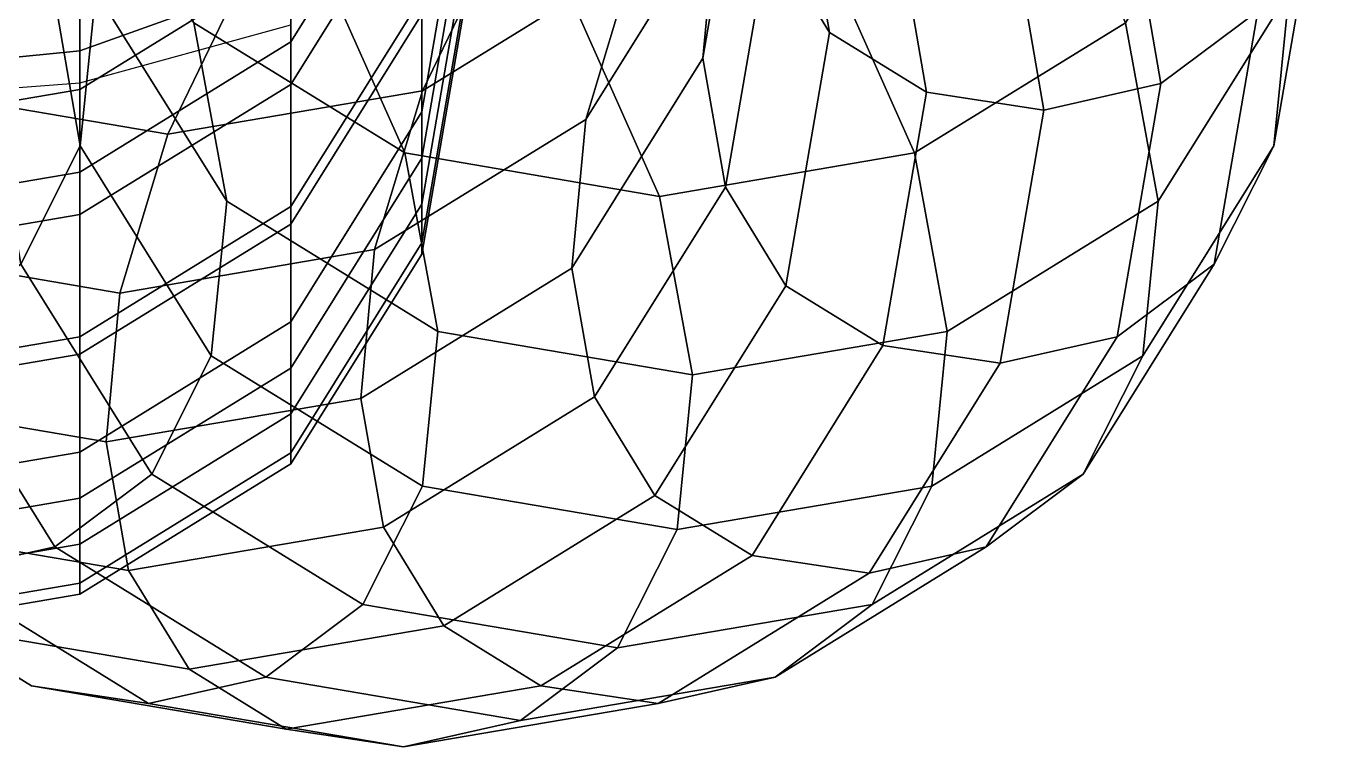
# Model space of a CAD drawing. Extents: x -13488 to 7731, y -24317 to 9701.
# Drawn here: x -2440 to 7731, y -18280 to -12668 of the extents above; entities that cross this region are included whole.
import ezdxf

# ---------------------------------------------------------------- set-up
doc = ezdxf.new("R2010")
doc.units = 0

msp = doc.modelspace()

# ---------------------------------------------------------------- linework, layer by layer
for points in [[(-378.796265, -12790.695313, -166266.921875), (-378.796265, -11239.914063, -163750), (640.734619, -9605.681641, -163750), (640.734619, -11156.463867, -166266.921875)], [(2828.234619, -12918.182617, -87104.164063), (2935.005615, -11759.328125, -85013.023438), (3274.849121, -9786.979492, -85013.023438), (3168.078369, -10945.833008, -87104.164063)], [(2828.234619, -12918.182617, 78604.164063), (3168.078369, -10945.833984, 78604.164063), (3274.849121, -9786.979492, 76513.023438), (2935.005615, -11759.328125, 76513.023438)], [(3813.911377, -12716.666992, -91833.335938), (3342.557373, -11948.4375, -89351.5625), (3002.713623, -9976.088867, -89351.5625), (3474.067627, -10744.318359, -91833.335938)], [(3813.911377, -12716.666992, 83333.335938), (3474.067627, -10744.318359, 83333.335938), (3002.713623, -9976.088867, 80851.5625), (3342.557373, -11948.4375, 80851.5625)], [(-1898.324463, -12397.348633, -109979.164063), (-2238.168213, -10425, -109979.164063), (-2357.959717, -11628.125, -106929.6875), (-2018.116089, -13600.473633, -106929.6875)], [(-1898.324463, -12397.348633, 101479.164063), (-2018.116089, -13600.473633, 98429.6875), (-2357.959717, -11628.125, 98429.6875), (-2238.168213, -10425, 101479.164063)], [(640.734619, -12439.015625, -182333.34375), (640.734619, -13336.150391, -180013.03125), (980.578247, -11363.801758, -180013.03125), (980.578247, -10466.666992, -182333.34375)], [(7390.734375, -12397.348633, -109979.164063), (7270.942871, -13600.473633, -106929.6875), (7610.786621, -11628.125, -106929.6875), (7730.578125, -10425, -109979.164063)], [(7390.734375, -12397.348633, 101479.164063), (7730.578125, -10425, 101479.164063), (7610.786621, -11628.125, 98429.6875), (7270.942871, -13600.473633, 98429.6875)], [(-378.796265, -12146.164063, -187312.5), (-378.796265, -13121.424805, -184768.234375), (640.734619, -11487.192383, -184768.234375), (640.734619, -10511.932617, -187312.5)], [(1915.474609, -13393.560547, -85013.023438), (2287.870605, -12156.581055, -83000), (3307.401611, -10522.348633, -83000), (2935.005615, -11759.328125, -85013.023438)], [(1915.474609, -13393.560547, 76513.023438), (2935.005615, -11759.328125, 76513.023438), (3307.401611, -10522.348633, 74500), (2287.870605, -12156.581055, 74500)], [(640.734619, -13695.526367, -171050.78125), (640.734619, -12574.432617, -168697.921875), (980.578247, -10602.083008, -168697.921875), (980.578247, -11723.176758, -171050.78125)], [(7147.245117, -12550, -103833.328125), (6392.036621, -13115.104492, -100692.703125), (6052.192871, -11142.755859, -100692.703125), (6807.401367, -10577.651367, -103833.328125)], [(7147.245117, -12550, 95333.328125), (6807.401367, -10577.651367, 95333.328125), (6052.193359, -11142.755859, 92192.703125), (6392.036621, -13115.104492, 92192.703125)], [(4569.119629, -13182.8125, -94598.960938), (3813.911377, -12716.666992, -91833.335938), (3474.067627, -10744.318359, -91833.335938), (4229.276367, -11210.463867, -94598.960938)], [(4569.119629, -13182.8125, 86098.960938), (4229.276367, -11210.463867, 86098.960938), (3474.067627, -10744.318359, 83333.335938), (3813.911377, -12716.666992, 83333.335938)], [(645.292969, -13170.931641, -83000), (1249.459595, -11920.931641, -80997.398438), (2892.037109, -10906.581055, -80997.398438), (2287.870605, -12156.581055, -83000)], [(645.292969, -13170.931641, 74500), (2287.870605, -12156.581055, 74500), (2892.037109, -10906.581055, 72497.398438), (1249.459595, -11920.931641, 72497.398438)], [(3002.713623, -13920.786133, -89351.5625), (2828.234619, -12918.182617, -87104.164063), (3168.078369, -10945.833008, -87104.164063), (3342.557373, -11948.4375, -89351.5625)], [(3002.713623, -13920.786133, 80851.5625), (3342.557373, -11948.4375, 80851.5625), (3168.078369, -10945.833984, 78604.164063), (2828.234619, -12918.182617, 78604.164063)], [(-1134.001953, -12640.955078, -112997.398438), (-2153.532959, -11006.723633, -112997.398438), (-1898.324463, -12397.348633, -109979.164063), (-878.793579, -14031.580078, -109979.164063)], [(-1134.001953, -12640.955078, 104497.398438), (-878.793579, -14031.580078, 101479.164063), (-1898.324463, -12397.348633, 101479.164063), (-2153.532959, -11006.723633, 104497.398438)], [(6115.995117, -12640.955078, -112997.398438), (6371.203613, -14031.580078, -109979.164063), (7390.734375, -12397.348633, -109979.164063), (7135.526367, -11006.723633, -112997.398438)], [(6115.995117, -12640.955078, 104497.398438), (7135.526367, -11006.723633, 104497.398438), (7390.734375, -12397.348633, 101479.164063), (6371.203613, -14031.580078, 101479.164063)], [(-378.796265, -11155.279297, -189950.515625), (-2021.373779, -12169.629883, -189950.515625), (-2021.373779, -13160.514648, -187312.5), (-378.796265, -12146.164063, -187312.5)], [(-1795.460327, -11156.580078, -116000), (-1134.001953, -12640.955078, -112997.398438), (508.575592, -13655.306641, -112997.398438), (-152.882767, -12170.931641, -116000)], [(-1795.460327, -11156.580078, 107500), (-152.882828, -12170.931641, 107500), (508.575562, -13655.306641, 104497.398438), (-1134.001953, -12640.955078, 104497.398438)], [(-378.796265, -14208.664063, -168697.921875), (-378.796265, -12790.695313, -166266.921875), (640.734619, -11156.463867, -166266.921875), (640.734619, -12574.432617, -168697.921875)], [(3811.959229, -12170.931641, 107500), (5454.536621, -11156.580078, 107500), (6115.995117, -12640.955078, 104497.398438), (4473.41748, -13655.306641, 104497.398438)], [(3811.959473, -12170.931641, -116000), (4473.417969, -13655.306641, -112997.398438), (6115.995117, -12640.955078, -112997.398438), (5454.537109, -11156.580078, -116000)], [(6392.036621, -13115.104492, -100692.703125), (5480.578125, -13320.833008, -97583.335938), (5140.734375, -11348.484375, -97583.335938), (6052.192871, -11142.755859, -100692.703125)], [(6392.036621, -13115.104492, 92192.703125), (6052.193359, -11142.755859, 92192.703125), (5140.734863, -11348.484375, 89083.335938), (5480.578125, -13320.833008, 89083.335938)], [(-378.796265, -12790.695313, -166266.921875), (-2021.373779, -13805.046875, -166266.921875), (-2021.373779, -12254.265625, -163750), (-378.796265, -11239.914063, -163750)], [(5480.578125, -13320.833008, -97583.335938), (4569.119629, -13182.8125, -94598.960938), (4229.276367, -11210.463867, -94598.960938), (5140.734375, -11348.484375, -97583.335938)], [(5480.578125, -13320.833008, 89083.335938), (5140.734863, -11348.484375, 89083.335938), (4229.276367, -11210.463867, 86098.960938), (4569.119629, -13182.8125, 86098.960938)], [(640.734619, -13336.150391, -180013.03125), (640.734619, -14053.598633, -177770.828125), (980.578247, -12081.25, -177770.828125), (980.578247, -11363.801758, -180013.03125)], [(-378.796265, -13121.424805, -184768.234375), (-378.796265, -14073.24707, -182333.34375), (640.734619, -12439.015625, -182333.34375), (640.734619, -11487.192383, -184768.234375)], [(-2018.116089, -13600.473633, -106929.6875), (-2357.959717, -11628.125, -106929.6875), (-2821.501465, -12550, -103833.328125), (-2481.657715, -14522.348633, -103833.328125)], [(-2018.116089, -13600.473633, 98429.6875), (-2481.657715, -14522.348633, 95333.328125), (-2821.501465, -12550, 95333.328125), (-2357.959717, -11628.125, 98429.6875)], [(7270.942871, -13600.473633, -106929.6875), (6807.401367, -14522.348633, -103833.328125), (7147.245117, -12550, -103833.328125), (7610.786621, -11628.125, -106929.6875)], [(7270.942871, -13600.473633, 98429.6875), (7610.786621, -11628.125, 98429.6875), (7147.245117, -12550, 95333.328125), (6807.401367, -14522.348633, 95333.328125)], [(640.734619, -14355.682617, -173333.328125), (640.734619, -13695.526367, -171050.78125), (980.578247, -11723.176758, -171050.78125), (980.578247, -12383.333984, -173333.328125)], [(1808.703735, -14552.414063, -87104.164063), (1915.474609, -13393.560547, -85013.023438), (2935.005615, -11759.328125, -85013.023438), (2828.234619, -12918.182617, -87104.164063)], [(1808.703735, -14552.414063, 78604.164063), (2828.234619, -12918.182617, 78604.164063), (2935.005615, -11759.328125, 76513.023438), (1915.474609, -13393.560547, 76513.023438)], [(-378.796265, -12269.861328, 162621.09375), (-378.796265, -11812.830078, 160218.75), (-2021.373779, -12534.212891, 160218.75), (-2021.373779, -12860.873047, 162621.09375)], [(-3319.549316, -13170.931641, -83000), (-2715.382568, -11920.931641, -80997.398438), (-732.961548, -12259.048828, -80997.398438), (-1337.128174, -13509.048828, -83000)], [(-3319.549316, -13170.931641, 74500), (-1337.128174, -13509.048828, 74500), (-732.961548, -12259.048828, 72497.398438), (-2715.382568, -11920.931641, 72497.398438)], [(-1337.128174, -13509.048828, -83000), (-732.961548, -12259.048828, -80997.398438), (1249.459595, -11920.931641, -80997.398438), (645.292969, -13170.931641, -83000)], [(-1337.128174, -13509.048828, 74500), (645.292969, -13170.931641, 74500), (1249.459595, -11920.931641, 72497.398438), (-732.961548, -12259.048828, 72497.398438)], [(3474.067627, -14689.015625, -91833.335938), (3002.713623, -13920.786133, -89351.5625), (3342.557373, -11948.4375, -89351.5625), (3813.911377, -12716.666992, -91833.335938)], [(3474.067627, -14689.015625, 83333.335938), (3813.911377, -12716.666992, 83333.335938), (3342.557373, -11948.4375, 80851.5625), (3002.713623, -13920.786133, 80851.5625)], [(-2021.373779, -12534.212891, 160218.75), (-2021.373779, -12049.349609, 157769.53125), (-4003.794922, -12327.408203, 157769.53125), (-4003.794922, -12774.673828, 160218.75)], [(640.734619, -14053.598633, -177770.828125), (640.734619, -14442.921875, -175559.890625), (980.578247, -12470.573242, -175559.890625), (980.578247, -12081.25, -177770.828125)], [(-2021.373779, -12169.629883, -189950.515625), (-4003.794922, -12507.746094, -189950.515625), (-4003.794922, -13498.631836, -187312.5), (-2021.373779, -13160.514648, -187312.5)], [(-378.796265, -12146.164063, -187312.5), (-2021.373779, -13160.514648, -187312.5), (-2021.373779, -14135.775391, -184768.234375), (-378.796265, -13121.424805, -184768.234375)], [(-152.882828, -12170.931641, 107500), (1829.538208, -12509.048828, 107500), (2490.996582, -13993.423828, 104497.398438), (508.575562, -13655.306641, 104497.398438)], [(-152.882767, -12170.931641, -116000), (508.575592, -13655.306641, -112997.398438), (2490.996582, -13993.423828, -112997.398438), (1829.53833, -12509.048828, -116000)], [(1915.474609, -13393.560547, -85013.023438), (272.897064, -14407.911133, -85013.023438), (645.292969, -13170.931641, -83000), (2287.870605, -12156.581055, -83000)], [(1915.474609, -13393.560547, 76513.023438), (2287.870605, -12156.581055, 74500), (645.292969, -13170.931641, 74500), (272.897064, -14407.911133, 76513.023438)], [(1829.538208, -12509.048828, 107500), (3811.959229, -12170.931641, 107500), (4473.41748, -13655.306641, 104497.398438), (2490.996582, -13993.423828, 104497.398438)], [(1829.53833, -12509.048828, -116000), (2490.996582, -13993.423828, -112997.398438), (4473.417969, -13655.306641, -112997.398438), (3811.959473, -12170.931641, -116000)], [(-2021.373779, -13805.046875, -166266.921875), (-4003.794922, -14143.163086, -166266.921875), (-4003.794922, -12592.382813, -163750), (-2021.373779, -12254.265625, -163750)], [(-378.796265, -12656.580078, 165000), (-378.796265, -12269.861328, 162621.09375), (-2021.373779, -12860.873047, 162621.09375), (-2021.373779, -13108.431641, 165000)], [(-878.793579, -14031.580078, -109979.164063), (-1898.324463, -12397.348633, -109979.164063), (-2018.116089, -13600.473633, -106929.6875), (-998.585205, -15234.705078, -106929.6875)], [(-878.793579, -14031.580078, 101479.164063), (-998.585205, -15234.705078, 98429.6875), (-2018.116089, -13600.473633, 98429.6875), (-1898.324463, -12397.348633, 101479.164063)], [(640.734619, -14442.921875, -175559.890625), (640.734619, -14355.682617, -173333.328125), (980.578247, -12383.333984, -173333.328125), (980.578247, -12470.573242, -175559.890625)], [(6371.203613, -14031.580078, -109979.164063), (6251.412109, -15234.705078, -106929.6875), (7270.942871, -13600.473633, -106929.6875), (7390.734375, -12397.348633, -109979.164063)], [(6371.203613, -14031.580078, 101479.164063), (7390.734375, -12397.348633, 101479.164063), (7270.942871, -13600.473633, 98429.6875), (6251.412109, -15234.705078, 98429.6875)], [(-378.796265, -14073.24707, -182333.34375), (-378.796265, -14970.381836, -180013.03125), (640.734619, -13336.150391, -180013.03125), (640.734619, -12439.015625, -182333.34375)], [(-2021.373779, -12860.873047, 162621.09375), (-2021.373779, -12534.212891, 160218.75), (-4003.794922, -12774.673828, 160218.75), (-4003.794922, -13057.875977, 162621.09375)], [(-378.796265, -15329.757813, -171050.78125), (-378.796265, -14208.664063, -168697.921875), (640.734619, -12574.432617, -168697.921875), (640.734619, -13695.526367, -171050.78125)], [(6807.401367, -14522.348633, 95333.328125), (7147.245117, -12550, 95333.328125), (6392.036621, -13115.104492, 92192.703125), (6052.192871, -15087.453125, 92192.703125)], [(6807.401367, -14522.348633, -103833.328125), (6052.193359, -15087.453125, -100692.703125), (6392.036621, -13115.104492, -100692.703125), (7147.245117, -12550, -103833.328125)], [(-1134.001953, -12640.955078, -112997.398438), (-878.793579, -14031.580078, -109979.164063), (763.783936, -15045.931641, -109979.164063), (508.575592, -13655.306641, -112997.398438)], [(-1134.001953, -12640.955078, 104497.398438), (508.575562, -13655.306641, 104497.398438), (763.783936, -15045.931641, 101479.164063), (-878.793579, -14031.580078, 101479.164063)], [(4473.41748, -13655.306641, 104497.398438), (6115.995117, -12640.955078, 104497.398438), (6371.203613, -14031.580078, 101479.164063), (4728.625977, -15045.931641, 101479.164063)], [(4473.417969, -13655.306641, -112997.398438), (4728.625977, -15045.931641, -109979.164063), (6371.203613, -14031.580078, -109979.164063), (6115.995117, -12640.955078, -112997.398438)], [(-378.796265, -14208.664063, -168697.921875), (-2021.373779, -15223.015625, -168697.921875), (-2021.373779, -13805.046875, -166266.921875), (-378.796265, -12790.695313, -166266.921875)], [(4229.276367, -15155.161133, -94598.960938), (3474.067627, -14689.015625, -91833.335938), (3813.911377, -12716.666992, -91833.335938), (4569.119629, -13182.8125, -94598.960938)], [(4229.276367, -15155.161133, 86098.960938), (4569.119629, -13182.8125, 86098.960938), (3813.911377, -12716.666992, 83333.335938), (3474.067627, -14689.015625, 83333.335938)], [(-2021.373779, -13108.431641, 165000), (-2021.373779, -12860.873047, 162621.09375), (-4003.794922, -13057.875977, 162621.09375), (-4003.794922, -13259.048828, 165000)], [(1983.182861, -15555.018555, -89351.5625), (1808.703735, -14552.414063, -87104.164063), (2828.234619, -12918.182617, -87104.164063), (3002.713623, -13920.786133, -89351.5625)], [(1983.182861, -15555.018555, 80851.5625), (3002.713623, -13920.786133, 80851.5625), (2828.234619, -12918.182617, 78604.164063), (1808.703735, -14552.414063, 78604.164063)], [(6052.192871, -15087.453125, 92192.703125), (6392.036621, -13115.104492, 92192.703125), (5480.578125, -13320.833008, 89083.335938), (5140.734375, -15293.181641, 89083.335938)], [(6052.193359, -15087.453125, -100692.703125), (5140.734863, -15293.181641, -97583.335938), (5480.578125, -13320.833008, -97583.335938), (6392.036621, -13115.104492, -100692.703125)], [(-2021.373779, -13160.514648, -187312.5), (-4003.794922, -13498.631836, -187312.5), (-4003.794922, -14473.892578, -184768.234375), (-2021.373779, -14135.775391, -184768.234375)], [(-1709.524048, -14746.02832, -85013.023438), (-3691.945068, -14407.911133, -85013.023438), (-3319.549316, -13170.931641, -83000), (-1337.128174, -13509.048828, -83000)], [(-1709.524048, -14746.02832, 76513.023438), (-1337.128174, -13509.048828, 74500), (-3319.549316, -13170.931641, 74500), (-3691.945068, -14407.911133, 76513.023438)], [(-378.796265, -13121.424805, -184768.234375), (-2021.373779, -14135.775391, -184768.234375), (-2021.373779, -15087.597656, -182333.34375), (-378.796265, -14073.24707, -182333.34375)], [(272.897064, -14407.911133, -85013.023438), (-1709.524048, -14746.02832, -85013.023438), (-1337.128174, -13509.048828, -83000), (645.292969, -13170.931641, -83000)], [(272.897064, -14407.911133, 76513.023438), (645.292969, -13170.931641, 74500), (-1337.128174, -13509.048828, 74500), (-1709.524048, -14746.02832, 76513.023438)], [(5140.734863, -15293.181641, -97583.335938), (4229.276367, -15155.161133, -94598.960938), (4569.119629, -13182.8125, -94598.960938), (5480.578125, -13320.833008, -97583.335938)], [(5140.734375, -15293.181641, 89083.335938), (5480.578125, -13320.833008, 89083.335938), (4569.119629, -13182.8125, 86098.960938), (4229.276367, -15155.161133, 86098.960938)], [(-378.796265, -14970.381836, -180013.03125), (-378.796265, -15687.830078, -177770.828125), (640.734619, -14053.598633, -177770.828125), (640.734619, -13336.150391, -180013.03125)], [(1808.703735, -14552.414063, -87104.164063), (166.12619, -15566.765625, -87104.164063), (272.897064, -14407.911133, -85013.023438), (1915.474609, -13393.560547, -85013.023438)], [(1808.703735, -14552.414063, 78604.164063), (1915.474609, -13393.560547, 76513.023438), (272.897064, -14407.911133, 76513.023438), (166.12619, -15566.765625, 78604.164063)], [(-998.585205, -15234.705078, -106929.6875), (-2018.116089, -13600.473633, -106929.6875), (-2481.657715, -14522.348633, -103833.328125), (-1462.126831, -16156.580078, -103833.328125)], [(-998.585205, -15234.705078, 98429.6875), (-1462.126831, -16156.580078, 95333.328125), (-2481.657715, -14522.348633, 95333.328125), (-2018.116089, -13600.473633, 98429.6875)], [(6251.412109, -15234.705078, -106929.6875), (5787.870605, -16156.580078, -103833.328125), (6807.401367, -14522.348633, -103833.328125), (7270.942871, -13600.473633, -106929.6875)], [(6251.412109, -15234.705078, 98429.6875), (7270.942871, -13600.473633, 98429.6875), (6807.401367, -14522.348633, 95333.328125), (5787.870605, -16156.580078, 95333.328125)], [(-378.796265, -15989.914063, -173333.328125), (-378.796265, -15329.757813, -171050.78125), (640.734619, -13695.526367, -171050.78125), (640.734619, -14355.682617, -173333.328125)], [(508.575562, -13655.306641, 104497.398438), (2490.996582, -13993.423828, 104497.398438), (2746.205078, -15384.048828, 101479.164063), (763.783936, -15045.931641, 101479.164063)], [(508.575592, -13655.306641, -112997.398438), (763.783936, -15045.931641, -109979.164063), (2746.205078, -15384.048828, -109979.164063), (2490.996582, -13993.423828, -112997.398438)], [(2490.996582, -13993.423828, -112997.398438), (2746.205078, -15384.048828, -109979.164063), (4728.625977, -15045.931641, -109979.164063), (4473.417969, -13655.306641, -112997.398438)], [(2490.996582, -13993.423828, 104497.398438), (4473.41748, -13655.306641, 104497.398438), (4728.625977, -15045.931641, 101479.164063), (2746.205078, -15384.048828, 101479.164063)], [(-2021.373779, -15223.015625, -168697.921875), (-4003.794922, -15561.131836, -168697.921875), (-4003.794922, -14143.163086, -166266.921875), (-2021.373779, -13805.046875, -166266.921875)], [(2454.536865, -16323.248047, -91833.335938), (1983.182861, -15555.018555, -89351.5625), (3002.713623, -13920.786133, -89351.5625), (3474.067627, -14689.015625, -91833.335938)], [(2454.536865, -16323.248047, 83333.335938), (3474.067627, -14689.015625, 83333.335938), (3002.713623, -13920.786133, 80851.5625), (1983.182861, -15555.018555, 80851.5625)], [(-878.793579, -14031.580078, -109979.164063), (-998.585205, -15234.705078, -106929.6875), (643.992249, -16249.056641, -106929.6875), (763.783936, -15045.931641, -109979.164063)], [(-878.793579, -14031.580078, 101479.164063), (763.783936, -15045.931641, 101479.164063), (643.992249, -16249.056641, 98429.6875), (-998.585205, -15234.705078, 98429.6875)], [(4728.625977, -15045.931641, -109979.164063), (4608.834473, -16249.056641, -106929.6875), (6251.412109, -15234.705078, -106929.6875), (6371.203613, -14031.580078, -109979.164063)], [(4728.625977, -15045.931641, 101479.164063), (6371.203613, -14031.580078, 101479.164063), (6251.412109, -15234.705078, 98429.6875), (4608.834473, -16249.056641, 98429.6875)], [(-2021.373779, -14135.775391, -184768.234375), (-4003.794922, -14473.892578, -184768.234375), (-4003.794922, -15425.714844, -182333.34375), (-2021.373779, -15087.597656, -182333.34375)], [(-378.796265, -14073.24707, -182333.34375), (-2021.373779, -15087.597656, -182333.34375), (-2021.373779, -15984.733398, -180013.03125), (-378.796265, -14970.381836, -180013.03125)], [(-378.796265, -15687.830078, -177770.828125), (-378.796265, -16077.15332, -175559.890625), (640.734619, -14442.921875, -175559.890625), (640.734619, -14053.598633, -177770.828125)], [(-378.796265, -15329.757813, -171050.78125), (-2021.373779, -16344.109375, -171050.78125), (-2021.373779, -15223.015625, -168697.921875), (-378.796265, -14208.664063, -168697.921875)], [(-1816.294922, -15904.882813, -87104.164063), (-3798.716064, -15566.765625, -87104.164063), (-3691.945068, -14407.911133, -85013.023438), (-1709.524048, -14746.02832, -85013.023438)], [(-1816.294922, -15904.882813, 78604.164063), (-1709.524048, -14746.02832, 76513.023438), (-3691.945068, -14407.911133, 76513.023438), (-3798.716064, -15566.765625, 78604.164063)], [(166.12619, -15566.765625, -87104.164063), (-1816.294922, -15904.882813, -87104.164063), (-1709.524048, -14746.02832, -85013.023438), (272.897064, -14407.911133, -85013.023438)], [(166.12619, -15566.765625, 78604.164063), (272.897064, -14407.911133, 76513.023438), (-1709.524048, -14746.02832, 76513.023438), (-1816.294922, -15904.882813, 78604.164063)], [(-378.796265, -16077.15332, -175559.890625), (-378.796265, -15989.914063, -173333.328125), (640.734619, -14355.682617, -173333.328125), (640.734619, -14442.921875, -175559.890625)], [(-1462.126831, -16156.580078, -103833.328125), (-2481.657715, -14522.348633, -103833.328125), (-3236.866211, -15087.453125, -100692.703125), (-2217.335205, -16721.683594, -100692.703125)], [(-1462.126831, -16156.580078, 95333.328125), (-2217.335205, -16721.683594, 92192.703125), (-3236.866211, -15087.453125, 92192.703125), (-2481.657715, -14522.348633, 95333.328125)], [(5787.870605, -16156.580078, -103833.328125), (5032.662109, -16721.683594, -100692.703125), (6052.193359, -15087.453125, -100692.703125), (6807.401367, -14522.348633, -103833.328125)], [(5787.870605, -16156.580078, 95333.328125), (6807.401367, -14522.348633, 95333.328125), (6052.192871, -15087.453125, 92192.703125), (5032.662109, -16721.683594, 92192.703125)], [(1983.182861, -15555.018555, -89351.5625), (340.605316, -16569.369141, -89351.5625), (166.12619, -15566.765625, -87104.164063), (1808.703735, -14552.414063, -87104.164063)], [(1983.182861, -15555.018555, 80851.5625), (1808.703735, -14552.414063, 78604.164063), (166.12619, -15566.765625, 78604.164063), (340.605316, -16569.369141, 80851.5625)], [(3209.745361, -16789.392578, -94598.960938), (2454.536865, -16323.248047, -91833.335938), (3474.067627, -14689.015625, -91833.335938), (4229.276367, -15155.161133, -94598.960938)], [(3209.745117, -16789.392578, 86098.960938), (4229.276367, -15155.161133, 86098.960938), (3474.067627, -14689.015625, 83333.335938), (2454.536865, -16323.248047, 83333.335938)], [(-378.796265, -14970.381836, -180013.03125), (-2021.373779, -15984.733398, -180013.03125), (-2021.373779, -16702.181641, -177770.828125), (-378.796265, -15687.830078, -177770.828125)], [(763.783936, -15045.931641, -109979.164063), (643.992249, -16249.056641, -106929.6875), (2626.41333, -16587.173828, -106929.6875), (2746.205078, -15384.048828, -109979.164063)], [(763.783936, -15045.931641, 101479.164063), (2746.205078, -15384.048828, 101479.164063), (2626.41333, -16587.173828, 98429.6875), (643.992249, -16249.056641, 98429.6875)], [(2746.205078, -15384.048828, -109979.164063), (2626.41333, -16587.173828, -106929.6875), (4608.834473, -16249.056641, -106929.6875), (4728.625977, -15045.931641, -109979.164063)], [(2746.205078, -15384.048828, 101479.164063), (4728.625977, -15045.931641, 101479.164063), (4608.834473, -16249.056641, 98429.6875), (2626.41333, -16587.173828, 98429.6875)], [(-2217.335205, -16721.683594, -100692.703125), (-3236.866211, -15087.453125, -100692.703125), (-4148.324707, -15293.181641, -97583.335938), (-3128.793701, -16927.414063, -97583.335938)], [(-2217.335205, -16721.683594, 92192.703125), (-3128.793701, -16927.414063, 89083.335938), (-4148.324707, -15293.181641, 89083.335938), (-3236.866211, -15087.453125, 92192.703125)], [(-2021.373779, -15087.597656, -182333.34375), (-4003.794922, -15425.714844, -182333.34375), (-4003.794922, -16322.850586, -180013.03125), (-2021.373779, -15984.733398, -180013.03125)], [(5032.662109, -16721.683594, -100692.703125), (4121.203613, -16927.414063, -97583.335938), (5140.734863, -15293.181641, -97583.335938), (6052.193359, -15087.453125, -100692.703125)], [(5032.662109, -16721.683594, 92192.703125), (6052.192871, -15087.453125, 92192.703125), (5140.734375, -15293.181641, 89083.335938), (4121.203613, -16927.414063, 89083.335938)], [(-2021.373779, -16344.109375, -171050.78125), (-4003.794922, -16682.226563, -171050.78125), (-4003.794922, -15561.131836, -168697.921875), (-2021.373779, -15223.015625, -168697.921875)], [(-998.585205, -15234.705078, -106929.6875), (-1462.126831, -16156.580078, -103833.328125), (180.450638, -17170.931641, -103833.328125), (643.992249, -16249.056641, -106929.6875)], [(-998.585205, -15234.705078, 98429.6875), (643.992249, -16249.056641, 98429.6875), (180.450638, -17170.931641, 95333.328125), (-1462.126831, -16156.580078, 95333.328125)], [(4121.203613, -16927.414063, 89083.335938), (5140.734375, -15293.181641, 89083.335938), (4229.276367, -15155.161133, 86098.960938), (3209.745117, -16789.392578, 86098.960938)], [(4121.203613, -16927.414063, -97583.335938), (3209.745361, -16789.392578, -94598.960938), (4229.276367, -15155.161133, -94598.960938), (5140.734863, -15293.181641, -97583.335938)], [(4608.834473, -16249.056641, -106929.6875), (4145.292969, -17170.931641, -103833.328125), (5787.870605, -16156.580078, -103833.328125), (6251.412109, -15234.705078, -106929.6875)], [(4608.834473, -16249.056641, 98429.6875), (6251.412109, -15234.705078, 98429.6875), (5787.870605, -16156.580078, 95333.328125), (4145.292969, -17170.931641, 95333.328125)], [(-378.796265, -15989.914063, -173333.328125), (-2021.373779, -17004.265625, -173333.328125), (-2021.373779, -16344.109375, -171050.78125), (-378.796265, -15329.757813, -171050.78125)], [(2454.536865, -16323.248047, -91833.335938), (811.959412, -17337.599609, -91833.335938), (340.605316, -16569.369141, -89351.5625), (1983.182861, -15555.018555, -89351.5625)], [(2454.536865, -16323.248047, 83333.335938), (1983.182861, -15555.018555, 80851.5625), (340.605316, -16569.369141, 80851.5625), (811.959412, -17337.599609, 83333.335938)], [(-1641.815796, -16907.486328, -89351.5625), (-3624.236816, -16569.369141, -89351.5625), (-3798.716064, -15566.765625, -87104.164063), (-1816.294922, -15904.882813, -87104.164063)], [(-1641.815796, -16907.486328, 80851.5625), (-1816.294922, -15904.882813, 78604.164063), (-3798.716064, -15566.765625, 78604.164063), (-3624.236816, -16569.369141, 80851.5625)], [(340.605316, -16569.369141, -89351.5625), (-1641.815796, -16907.486328, -89351.5625), (-1816.294922, -15904.882813, -87104.164063), (166.12619, -15566.765625, -87104.164063)], [(340.605316, -16569.369141, 80851.5625), (166.12619, -15566.765625, 78604.164063), (-1816.294922, -15904.882813, 78604.164063), (-1641.815796, -16907.486328, 80851.5625)], [(-378.796265, -15687.830078, -177770.828125), (-2021.373779, -16702.181641, -177770.828125), (-2021.373779, -17091.503906, -175559.890625), (-378.796265, -16077.15332, -175559.890625)], [(-2021.373779, -15984.733398, -180013.03125), (-4003.794922, -16322.850586, -180013.03125), (-4003.794922, -17040.298828, -177770.828125), (-2021.373779, -16702.181641, -177770.828125)], [(-378.796265, -16077.15332, -175559.890625), (-2021.373779, -17091.503906, -175559.890625), (-2021.373779, -17004.265625, -173333.328125), (-378.796265, -15989.914063, -173333.328125)], [(180.450638, -17170.931641, -103833.328125), (-1462.126831, -16156.580078, -103833.328125), (-2217.335205, -16721.683594, -100692.703125), (-574.75769, -17736.035156, -100692.703125)], [(180.450638, -17170.931641, 95333.328125), (-574.75769, -17736.035156, 92192.703125), (-2217.335205, -16721.683594, 92192.703125), (-1462.126831, -16156.580078, 95333.328125)], [(5787.870605, -16156.580078, -103833.328125), (4145.292969, -17170.931641, -103833.328125), (3390.084473, -17736.035156, -100692.703125), (5032.662109, -16721.683594, -100692.703125)], [(5787.870605, -16156.580078, 95333.328125), (5032.662109, -16721.683594, 92192.703125), (3390.084473, -17736.035156, 92192.703125), (4145.292969, -17170.931641, 95333.328125)], [(643.992249, -16249.056641, -106929.6875), (180.450638, -17170.931641, -103833.328125), (2162.871826, -17509.048828, -103833.328125), (2626.41333, -16587.173828, -106929.6875)], [(643.992249, -16249.056641, 98429.6875), (2626.41333, -16587.173828, 98429.6875), (2162.871826, -17509.048828, 95333.328125), (180.450638, -17170.931641, 95333.328125)], [(2626.41333, -16587.173828, -106929.6875), (2162.871826, -17509.048828, -103833.328125), (4145.292969, -17170.931641, -103833.328125), (4608.834473, -16249.056641, -106929.6875)], [(2626.41333, -16587.173828, 98429.6875), (4608.834473, -16249.056641, 98429.6875), (4145.292969, -17170.931641, 95333.328125), (2162.871826, -17509.048828, 95333.328125)], [(-2397.674316, -17803.744141, -94598.960938), (-4040.251953, -16789.392578, -94598.960938), (-4795.460449, -16323.248047, -91833.335938), (-3152.882813, -17337.599609, -91833.335938)], [(-2397.674561, -17803.744141, 86098.960938), (-3152.882813, -17337.599609, 83333.335938), (-4795.460449, -16323.248047, 83333.335938), (-4040.251953, -16789.392578, 86098.960938)], [(-2021.373779, -17004.265625, -173333.328125), (-4003.794922, -17342.382813, -173333.328125), (-4003.794922, -16682.226563, -171050.78125), (-2021.373779, -16344.109375, -171050.78125)], [(3209.745361, -16789.392578, -94598.960938), (1567.167847, -17803.744141, -94598.960938), (811.959412, -17337.599609, -91833.335938), (2454.536865, -16323.248047, -91833.335938)], [(3209.745117, -16789.392578, 86098.960938), (2454.536865, -16323.248047, 83333.335938), (811.959412, -17337.599609, 83333.335938), (1567.167725, -17803.744141, 86098.960938)], [(-1170.46167, -17675.716797, -91833.335938), (-3152.882813, -17337.599609, -91833.335938), (-3624.236816, -16569.369141, -89351.5625), (-1641.815796, -16907.486328, -89351.5625)], [(-1170.46167, -17675.716797, 83333.335938), (-1641.815796, -16907.486328, 80851.5625), (-3624.236816, -16569.369141, 80851.5625), (-3152.882813, -17337.599609, 83333.335938)], [(811.959412, -17337.599609, -91833.335938), (-1170.46167, -17675.716797, -91833.335938), (-1641.815796, -16907.486328, -89351.5625), (340.605316, -16569.369141, -89351.5625)], [(811.959412, -17337.599609, 83333.335938), (340.605316, -16569.369141, 80851.5625), (-1641.815796, -16907.486328, 80851.5625), (-1170.46167, -17675.716797, 83333.335938)], [(-2021.373779, -16702.181641, -177770.828125), (-4003.794922, -17040.298828, -177770.828125), (-4003.794922, -17429.621094, -175559.890625), (-2021.373779, -17091.503906, -175559.890625)], [(-574.75769, -17736.035156, -100692.703125), (-2217.335205, -16721.683594, -100692.703125), (-3128.793701, -16927.414063, -97583.335938), (-1486.216064, -17941.765625, -97583.335938)], [(-574.75769, -17736.035156, 92192.703125), (-1486.216064, -17941.765625, 89083.335938), (-3128.793701, -16927.414063, 89083.335938), (-2217.335205, -16721.683594, 92192.703125)], [(5032.662109, -16721.683594, -100692.703125), (3390.084473, -17736.035156, -100692.703125), (2478.626221, -17941.765625, -97583.335938), (4121.203613, -16927.414063, -97583.335938)], [(5032.662109, -16721.683594, 92192.703125), (4121.203613, -16927.414063, 89083.335938), (2478.626221, -17941.765625, 89083.335938), (3390.084473, -17736.035156, 92192.703125)], [(-1486.216064, -17941.765625, -97583.335938), (-3128.793701, -16927.414063, -97583.335938), (-4040.251953, -16789.392578, -94598.960938), (-2397.674316, -17803.744141, -94598.960938)], [(-1486.216064, -17941.765625, 89083.335938), (-2397.674561, -17803.744141, 86098.960938), (-4040.251953, -16789.392578, 86098.960938), (-3128.793701, -16927.414063, 89083.335938)], [(4121.203613, -16927.414063, 89083.335938), (3209.745117, -16789.392578, 86098.960938), (1567.167725, -17803.744141, 86098.960938), (2478.626221, -17941.765625, 89083.335938)], [(4121.203613, -16927.414063, -97583.335938), (2478.626221, -17941.765625, -97583.335938), (1567.167847, -17803.744141, -94598.960938), (3209.745361, -16789.392578, -94598.960938)], [(-2021.373779, -17091.503906, -175559.890625), (-4003.794922, -17429.621094, -175559.890625), (-4003.794922, -17342.382813, -173333.328125), (-2021.373779, -17004.265625, -173333.328125)], [(2162.871826, -17509.048828, -103833.328125), (180.450638, -17170.931641, -103833.328125), (-574.75769, -17736.035156, -100692.703125), (1407.663452, -18074.152344, -100692.703125)], [(2162.871826, -17509.048828, 95333.328125), (1407.66333, -18074.152344, 92192.703125), (-574.75769, -17736.035156, 92192.703125), (180.450638, -17170.931641, 95333.328125)], [(4145.292969, -17170.931641, 95333.328125), (3390.084473, -17736.035156, 92192.703125), (1407.66333, -18074.152344, 92192.703125), (2162.871826, -17509.048828, 95333.328125)], [(4145.292969, -17170.931641, -103833.328125), (2162.871826, -17509.048828, -103833.328125), (1407.663452, -18074.152344, -100692.703125), (3390.084473, -17736.035156, -100692.703125)], [(-415.253296, -18141.861328, -94598.960938), (-2397.674316, -17803.744141, -94598.960938), (-3152.882813, -17337.599609, -91833.335938), (-1170.46167, -17675.716797, -91833.335938)], [(-415.253357, -18141.861328, 86098.960938), (-1170.46167, -17675.716797, 83333.335938), (-3152.882813, -17337.599609, 83333.335938), (-2397.674561, -17803.744141, 86098.960938)], [(1567.167847, -17803.744141, -94598.960938), (-415.253296, -18141.861328, -94598.960938), (-1170.46167, -17675.716797, -91833.335938), (811.959412, -17337.599609, -91833.335938)], [(1567.167725, -17803.744141, 86098.960938), (811.959412, -17337.599609, 83333.335938), (-1170.46167, -17675.716797, 83333.335938), (-415.253357, -18141.861328, 86098.960938)], [(1407.663452, -18074.152344, -100692.703125), (-574.75769, -17736.035156, -100692.703125), (-1486.216064, -17941.765625, -97583.335938), (496.205078, -18279.882813, -97583.335938)], [(1407.66333, -18074.152344, 92192.703125), (496.205017, -18279.882813, 89083.335938), (-1486.216064, -17941.765625, 89083.335938), (-574.75769, -17736.035156, 92192.703125)], [(3390.084473, -17736.035156, 92192.703125), (2478.626221, -17941.765625, 89083.335938), (496.205017, -18279.882813, 89083.335938), (1407.66333, -18074.152344, 92192.703125)], [(3390.084473, -17736.035156, -100692.703125), (1407.663452, -18074.152344, -100692.703125), (496.205078, -18279.882813, -97583.335938), (2478.626221, -17941.765625, -97583.335938)], [(496.205017, -18279.882813, 89083.335938), (-415.253357, -18141.861328, 86098.960938), (-2397.674561, -17803.744141, 86098.960938), (-1486.216064, -17941.765625, 89083.335938)], [(496.205078, -18279.882813, -97583.335938), (-1486.216064, -17941.765625, -97583.335938), (-2397.674316, -17803.744141, -94598.960938), (-415.253296, -18141.861328, -94598.960938)], [(2478.626221, -17941.765625, 89083.335938), (1567.167725, -17803.744141, 86098.960938), (-415.253357, -18141.861328, 86098.960938), (496.205017, -18279.882813, 89083.335938)], [(2478.626221, -17941.765625, -97583.335938), (496.205078, -18279.882813, -97583.335938), (-415.253296, -18141.861328, -94598.960938), (1567.167847, -17803.744141, -94598.960938)]]:
    msp.add_3dface(points)

doc.saveas('drawing.dxf')
